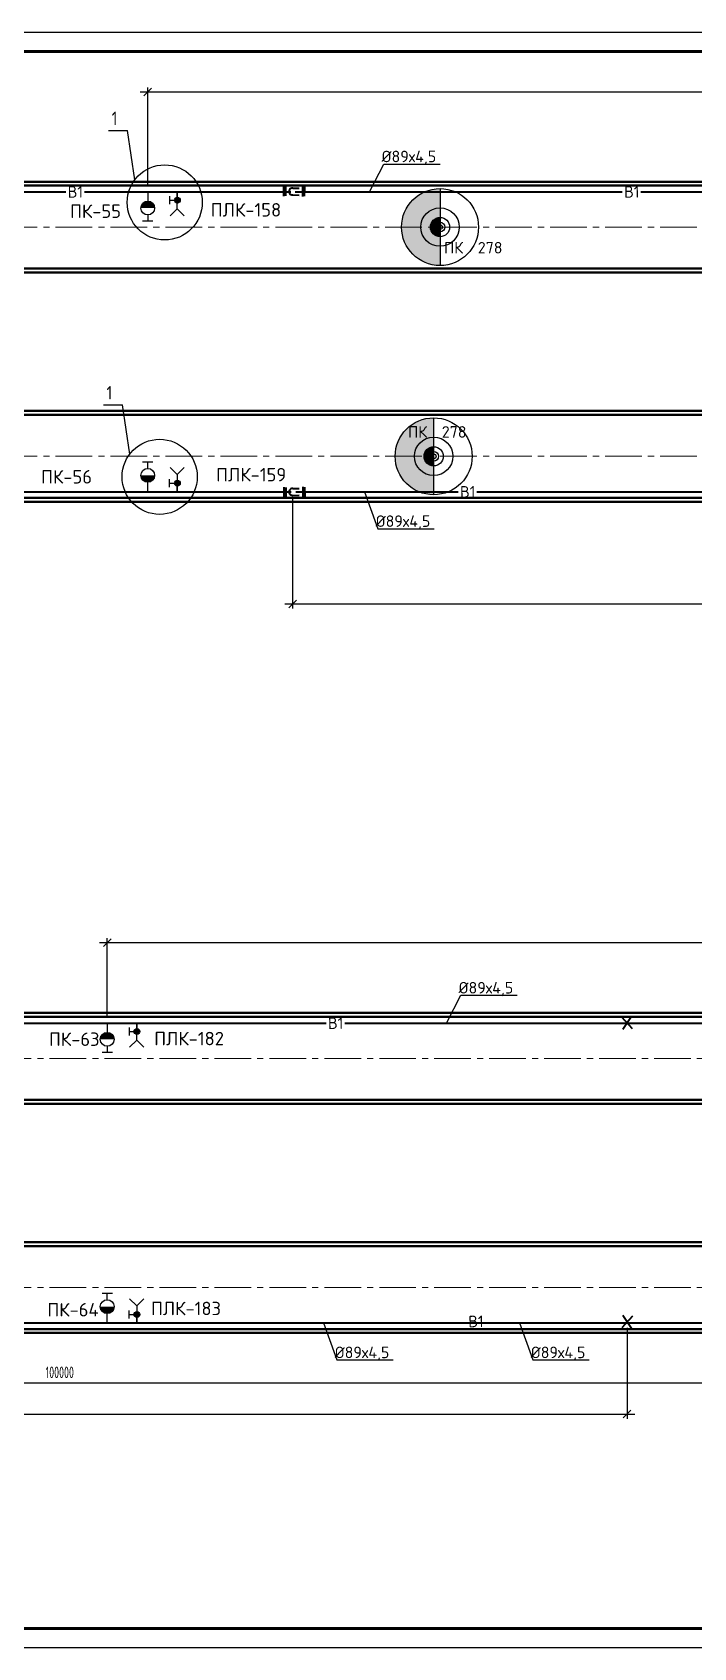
# Paper-space layout 'л2-л8' of a CAD drawing. Header units: millimetres. Extents: x 10032 to 18918, y -3051 to 627.
# Drawn here: x 10471.6 to 10643.6, y -3050.7 to -2630.7 of the extents above; entities that cross this region are included whole.
import ezdxf

# ---------------------------------------------------------------- set-up
doc = ezdxf.new("R2010")
doc.units = ezdxf.units.MM
doc.header["$LTSCALE"] = 0.5
doc.linetypes.add('CENTER2', pattern=[28.575, 19.05, -3.175, 3.175, -3.175])
for name, color, linetype in [('0 @ 1', 7, 'Continuous'), ('1_NADPIS', 7, 'Continuous'), ('FORMAT', 7, 'Continuous'), ('ВК_надписи', 7, 'Continuous'), ('ВК_сети', 4, 'Continuous'), ('ГТ_ПК', 2, 'Continuous'), ('ГТ_ПК @ 0.25', 2, 'Continuous'), ('ГТ_ПК @ 0.5', 2, 'Continuous'), ('ГТ_ПК @ 1', 2, 'Continuous'), ('ГТ_ПК @ 2', 2, 'Continuous'), ('ГТ_ПК @ 4', 2, 'Continuous')]:
    doc.layers.add(name, color=color, linetype=linetype)
for name, color, linetype, lineweight in [('1_PK500', 5, 'Continuous', 35), ('А_Конструкции', 4, 'Continuous', 50), ('АР_Оси', 242, 'CENTER2', 18)]:
    doc.layers.add(name, color=color, linetype=linetype, lineweight=lineweight)
doc.styles.add('RS-3-08', font='romans.shx', dxfattribs={"width": 0.8, "height": 3})
doc.styles.add('RS-30-06', font='romans.shx', dxfattribs={"width": 0.6, "height": 3})
doc.styles.add('Стандарт ММП', font='isocpeur.ttf')
doc.dimstyles.new('M200$0', dxfattribs={"dimscale": 0, "dimtxt": 3, "dimasz": 2, "dimexe": 1.2, "dimexo": 1.5, "dimgap": 1.2, "dimtad": 1, "dimdec": 0, "dimlfac": 200, "dimrnd": 1, "dimzin": 0, "dimdsep": 46, "dimtxsty": 'RS-30-06', "dimblk1": 'OBLIQUE', "dimblk2": 'OBLIQUE', "dimsah": 1, "dimcen": 2.5, "dimdle": 2, "dimclrt": 9, "dimadec": 0, "dimazin": 0, "dimtfac": 1, "dimtdec": 0, "dimtmove": 2, "dimatfit": 3, "dimldrblk": 'OBLIQUE', "dimfxl": 1.2, "dimtolj": 1, "dimtzin": 0, "dimarcsym": 0})

# ---------------------------------------------------------------- blocks, each defined once
blk = doc.blocks.new('*U441')
at = {"layer": 'FORMAT', "color": 7, "lineweight": 25}
blk.add_lwpolyline([(0, 0), (0, 420), (2080, 420), (2080, 0), (0, 0)], dxfattribs=at)
at = {"layer": 'FORMAT', "color": 7, "lineweight": 60}
blk.add_lwpolyline([(20, 5), (20, 415), (2075, 415), (2075, 5), (20, 5)], dxfattribs=at)
blk = doc.blocks.new('ПК')
at = {"layer": 'ГТ_ПК'}
blk.add_hatch(color=0, dxfattribs=at).paths.add_polyline_path([(0, -2.5, 0.414214), (2.5, 0, 0.414214), (0, 2.5)])
at = {"layer": 'ГТ_ПК', "color": 0}
blk.add_line((0, -2.5), (0, 2.5), dxfattribs=at)
blk.add_circle((0, 0), 2.5, dxfattribs=at)
blk = doc.blocks.new('*U642')
at = {"layer": 'ГТ_ПК @ 0.25', "extrusion": (9.32183e-09, 7.72587e-22, 1), "xscale": 0.250000000000006, "yscale": 0.2500000000000053, "zscale": 0.2500000000000053, "rotation": 180}
blk.add_blockref('ПК', (10577.65, -2681.31, 0), dxfattribs=at)
at = {"layer": 'ГТ_ПК @ 0.5', "extrusion": (9.32183e-09, 7.72587e-22, 1), "xscale": 0.5000000000000187, "yscale": 0.5000000000000173, "zscale": 0.5000000000000173, "rotation": 180}
blk.add_blockref('ПК', (10577.65, -2681.31, 0), dxfattribs=at)
at = {"layer": 'ГТ_ПК @ 1', "extrusion": (9.32183e-09, 7.72587e-22, 1), "rotation": 179.9999999999641}
blk.add_blockref('ПК', (10577.65, -2681.31, 0), dxfattribs=at)
at = {"layer": 'ГТ_ПК @ 2', "extrusion": (9.32183e-09, 7.72587e-22, 1), "xscale": 2.000000000000075, "yscale": 2.000000000000069, "zscale": 2.000000000000069, "rotation": 180}
blk.add_blockref('ПК', (10577.65, -2681.31, 0), dxfattribs=at)
at = {"layer": 'ГТ_ПК @ 4', "extrusion": (9.32183e-09, 7.72587e-22, 1), "xscale": 4.000000000000096, "yscale": 4.000000000000085, "zscale": 4.000000000000085, "rotation": 180}
blk.add_blockref('ПК', (10577.65, -2681.31, 0), dxfattribs=at)
blk = doc.blocks.new('*U645')
at = {"layer": 'ГТ_ПК @ 0.25', "extrusion": (9.32183e-09, 7.72587e-22, 1), "xscale": 0.250000000000006, "yscale": 0.2500000000000053, "zscale": 0.2500000000000053, "rotation": 180}
blk.add_blockref('ПК', (10575.99, -2740.91, 0), dxfattribs=at)
at = {"layer": 'ГТ_ПК @ 0.5', "extrusion": (9.32183e-09, 7.72587e-22, 1), "xscale": 0.5000000000000187, "yscale": 0.5000000000000173, "zscale": 0.5000000000000173, "rotation": 180}
blk.add_blockref('ПК', (10575.99, -2740.91, 0), dxfattribs=at)
at = {"layer": 'ГТ_ПК @ 1', "extrusion": (9.32183e-09, 7.72587e-22, 1), "rotation": 179.9999999999641}
blk.add_blockref('ПК', (10575.99, -2740.91, 0), dxfattribs=at)
at = {"layer": 'ГТ_ПК @ 2', "extrusion": (9.32183e-09, 7.72587e-22, 1), "xscale": 2.000000000000075, "yscale": 2.000000000000069, "zscale": 2.000000000000069, "rotation": 180}
blk.add_blockref('ПК', (10575.99, -2740.91, 0), dxfattribs=at)
at = {"layer": 'ГТ_ПК @ 4', "extrusion": (9.32183e-09, 7.72587e-22, 1), "xscale": 4.000000000000096, "yscale": 4.000000000000085, "zscale": 4.000000000000085, "rotation": 180}
blk.add_blockref('ПК', (10575.99, -2740.91, 0), dxfattribs=at)
blk = doc.blocks.new('_Oblique')
at = {"linetype": 'ByBlock', "lineweight": 30}
blk.add_line((-0.5, -0.5), (0.5, 0.5), dxfattribs=at)
blk = doc.blocks.new('*D148')
at = {"color": 0, "lineweight": -2}
for p, q in [((10501.65, -2670.62), (10501.65, -2644.98)), ((10951.65, -2670.62), (10951.65, -2644.98)), ((10499.65, -2646.18), (10953.65, -2646.18))]:
    blk.add_line(p, q, dxfattribs=at)
at = {"layer": 'Defpoints', "color": 0, "linetype": 'Continuous', "lineweight": 30}
for p in [(10951.65, -2646.18), (10501.65, -2672.12, 0), (10951.65, -2672.12, 0)]:
    blk.add_point(p, dxfattribs=at)
at = {"color": 0, "linetype": 'Continuous', "lineweight": -2, "xscale": 2, "yscale": 2, "zscale": 2, "rotation": 180}
blk.add_blockref('_Oblique', (10501.65, -2646.18), dxfattribs=at)
at = {"color": 0, "linetype": 'Continuous', "lineweight": -2, "xscale": 2, "yscale": 2, "zscale": 2}
blk.add_blockref('_Oblique', (10951.65, -2646.18), dxfattribs=at)
at = {"color": 9, "linetype": 'Continuous', "lineweight": 30, "insert": (10726.65, -2643.48), "char_height": 3, "attachment_point": 5, "style": 'RS-30-06'}
blk.add_mtext('\\A1;90000', dxfattribs=at)
blk = doc.blocks.new('*D150')
at = {"color": 0, "lineweight": -2}
for p, q in [((10539.3, -2751.66), (10539.3, -2780.48)), ((11039.3, -2751.66), (11039.3, -2780.48)), ((10537.3, -2779.28), (11041.3, -2779.28))]:
    blk.add_line(p, q, dxfattribs=at)
at = {"layer": 'Defpoints', "color": 0, "linetype": 'Continuous', "lineweight": 30}
for p in [(10539.3, -2750.16, 0), (11039.3, -2750.16, 0), (11039.3, -2779.28)]:
    blk.add_point(p, dxfattribs=at)
at = {"color": 0, "linetype": 'Continuous', "lineweight": -2, "xscale": 2, "yscale": 2, "zscale": 2, "rotation": 180}
blk.add_blockref('_Oblique', (10539.3, -2779.28), dxfattribs=at)
at = {"color": 0, "linetype": 'Continuous', "lineweight": -2, "xscale": 2, "yscale": 2, "zscale": 2}
blk.add_blockref('_Oblique', (11039.3, -2779.28), dxfattribs=at)
at = {"color": 9, "linetype": 'Continuous', "lineweight": 30, "insert": (10789.3, -2776.58), "char_height": 3, "attachment_point": 5, "style": 'RS-30-06'}
blk.add_mtext('\\A1;100000', dxfattribs=at)
blk = doc.blocks.new('*D152')
at = {"color": 0, "lineweight": -2}
for p, q in [((10489.13, -2867.35), (10943.13, -2867.35)), ((10491.13, -2886.75), (10491.13, -2866.15)), ((10941.13, -2886.75), (10941.13, -2866.15))]:
    blk.add_line(p, q, dxfattribs=at)
at = {"layer": 'Defpoints', "color": 0, "linetype": 'Continuous', "lineweight": 30}
for p in [(10941.13, -2867.35), (10491.13, -2888.25, 0), (10941.13, -2888.25, 0)]:
    blk.add_point(p, dxfattribs=at)
at = {"color": 0, "linetype": 'Continuous', "lineweight": -2, "xscale": 2, "yscale": 2, "zscale": 2, "rotation": 180}
blk.add_blockref('_Oblique', (10491.13, -2867.35), dxfattribs=at)
at = {"color": 0, "linetype": 'Continuous', "lineweight": -2, "xscale": 2, "yscale": 2, "zscale": 2}
blk.add_blockref('_Oblique', (10941.13, -2867.35), dxfattribs=at)
at = {"color": 9, "linetype": 'Continuous', "lineweight": 30, "insert": (10716.13, -2864.65), "char_height": 3, "attachment_point": 5, "style": 'RS-30-06'}
blk.add_mtext('\\A1;90000', dxfattribs=at)
blk = doc.blocks.new('*D154')
at = {"color": 0, "lineweight": -2}
for p, q in [((10126.28, -2967.73), (10126.28, -2991.14)), ((10626.28, -2967.51), (10626.28, -2991.14)), ((10124.28, -2989.94), (10628.28, -2989.94))]:
    blk.add_line(p, q, dxfattribs=at)
at = {"layer": 'Defpoints', "color": 0, "linetype": 'Continuous', "lineweight": 30}
for p in [(10126.28, -2966.23, 0), (10626.28, -2966.01, 0), (10626.28, -2989.94)]:
    blk.add_point(p, dxfattribs=at)
at = {"color": 0, "linetype": 'Continuous', "lineweight": -2, "xscale": 2, "yscale": 2, "zscale": 2, "rotation": 180}
blk.add_blockref('_Oblique', (10126.28, -2989.94), dxfattribs=at)
at = {"color": 0, "linetype": 'Continuous', "lineweight": -2, "xscale": 2, "yscale": 2, "zscale": 2}
blk.add_blockref('_Oblique', (10626.28, -2989.94), dxfattribs=at)
at = {"color": 9, "linetype": 'Continuous', "lineweight": 30, "insert": (10376.28, -2987.24), "char_height": 3, "attachment_point": 5, "style": 'RS-30-06'}
blk.add_mtext('\\A1;100000', dxfattribs=at)
blk = doc.blocks.new('*D155')
at = {"color": 0, "lineweight": -2}
for p, q in [((10228.78, -2967.59), (10228.78, -2982.98)), ((10728.78, -2967.55), (10728.78, -2982.98)), ((10226.78, -2981.78), (10730.78, -2981.78))]:
    blk.add_line(p, q, dxfattribs=at)
at = {"layer": 'Defpoints', "color": 0, "linetype": 'Continuous', "lineweight": 30}
for p in [(10228.78, -2966.09, 0), (10728.78, -2966.05, 0), (10728.78, -2981.78)]:
    blk.add_point(p, dxfattribs=at)
at = {"color": 0, "linetype": 'Continuous', "lineweight": -2, "xscale": 2, "yscale": 2, "zscale": 2, "rotation": 180}
blk.add_blockref('_Oblique', (10228.78, -2981.78), dxfattribs=at)
at = {"color": 0, "linetype": 'Continuous', "lineweight": -2, "xscale": 2, "yscale": 2, "zscale": 2}
blk.add_blockref('_Oblique', (10728.78, -2981.78), dxfattribs=at)
at = {"color": 9, "linetype": 'Continuous', "lineweight": 30, "insert": (10478.78, -2979.08), "char_height": 3, "attachment_point": 5, "style": 'RS-30-06'}
blk.add_mtext('\\A1;100000', dxfattribs=at)

psp = doc.layouts.new('л2-л8')

# ---------------------------------------------------------------- hatches: boundary and pattern name
at = {"layer": 'ВК_сети', "ltscale": 0.5}
h = psp.add_hatch(color=1, dxfattribs=at)
h.paths.add_polyline_path([(10499.8505, -2676.3589), (10503.4505, -2676.3589, 0.09159777), (10503.3317, -2675.7158), (10499.9693, -2675.7158, 0.09159777)])
h.paths.add_polyline_path([(10499.9693, -2675.7158), (10503.3317, -2675.7158, 0.68812614)])
h = psp.add_hatch(color=1, dxfattribs=at)
h.paths.add_polyline_path([(10499.8505, -2676.3589), (10503.4505, -2676.3589, 0.09159777), (10503.3317, -2675.7158), (10499.9693, -2675.7158, 0.09159777)])
h.paths.add_polyline_path([(10499.9693, -2675.7158), (10503.3317, -2675.7158, 0.68812614)])
h = psp.add_hatch(color=5, dxfattribs=at)
h.paths.add_polyline_path([(10510.1121, -2674.3, 0.41421356), (10509.3621, -2673.55), (10509.3621, -2674.3)])
h.paths.add_polyline_path([(10510.1121, -2674.3), (10509.3621, -2674.3), (10509.3621, -2675.05, 0.41421356)])
h.paths.add_polyline_path([(10509.3621, -2674.3), (10509.3621, -2673.55, 0.58408052), (10508.7203, -2674.688)])
h.paths.add_polyline_path([(10509.3621, -2675.05), (10509.3621, -2674.3), (10508.7203, -2674.688, 0.26256208)])
h = psp.add_hatch(color=1, dxfattribs=at)
h.paths.add_polyline_path([(10499.8505, -2745.8643), (10503.4505, -2745.8643, -0.09159777), (10503.3317, -2746.5074), (10499.9693, -2746.5074, -0.09159777)])
h.paths.add_polyline_path([(10499.9693, -2746.5074), (10503.3317, -2746.5074, -0.68812614)])
h = psp.add_hatch(color=1, dxfattribs=at)
h.paths.add_polyline_path([(10499.8505, -2745.8643), (10503.4505, -2745.8643, -0.09159777), (10503.3317, -2746.5074), (10499.9693, -2746.5074, -0.09159777)])
h.paths.add_polyline_path([(10499.9693, -2746.5074), (10503.3317, -2746.5074, -0.68812614)])
h = psp.add_hatch(color=5, dxfattribs=at)
h.paths.add_polyline_path([(10510.1121, -2747.9232, -0.41421356), (10509.3621, -2748.6732), (10509.3621, -2747.9232)])
h.paths.add_polyline_path([(10510.1121, -2747.9232), (10509.3621, -2747.9232), (10509.3621, -2747.1732, -0.41421356)])
h.paths.add_polyline_path([(10509.3621, -2747.9232), (10509.3621, -2748.6732, -0.58408052), (10508.7203, -2747.5352)])
h.paths.add_polyline_path([(10509.3621, -2747.1732), (10509.3621, -2747.9232), (10508.7203, -2747.5352, -0.26256208)])
h = psp.add_hatch(color=1, dxfattribs=at)
h.paths.add_polyline_path([(10489.3305, -2892.4894), (10492.9305, -2892.4894, 0.09159777), (10492.8117, -2891.8462), (10489.4493, -2891.8462, 0.09159777)])
h.paths.add_polyline_path([(10489.4493, -2891.8462), (10492.8117, -2891.8462, 0.68812614)])
h = psp.add_hatch(color=1, dxfattribs=at)
h.paths.add_polyline_path([(10489.3305, -2892.4894), (10492.9305, -2892.4894, 0.09159777), (10492.8117, -2891.8462), (10489.4493, -2891.8462, 0.09159777)])
h.paths.add_polyline_path([(10489.4493, -2891.8462), (10492.8117, -2891.8462, 0.68812614)])
h = psp.add_hatch(color=5, dxfattribs=at)
h.paths.add_polyline_path([(10499.5921, -2890.4304, 0.41421356), (10498.8421, -2889.6804), (10498.8421, -2890.4304)])
h.paths.add_polyline_path([(10499.5921, -2890.4304), (10498.8421, -2890.4304), (10498.8421, -2891.1804, 0.41421356)])
h.paths.add_polyline_path([(10498.8421, -2890.4304), (10498.8421, -2889.6804, 0.58408052), (10498.2003, -2890.8184)])
h.paths.add_polyline_path([(10498.8421, -2891.1804), (10498.8421, -2890.4304), (10498.2003, -2890.8184, 0.26256208)])
h = psp.add_hatch(color=1, dxfattribs=at)
h.paths.add_polyline_path([(10489.3305, -2961.9947), (10492.9305, -2961.9947, -0.09159777), (10492.8117, -2962.6379), (10489.4493, -2962.6379, -0.09159777)])
h.paths.add_polyline_path([(10489.4493, -2962.6379), (10492.8117, -2962.6379, -0.68812614)])
h = psp.add_hatch(color=1, dxfattribs=at)
h.paths.add_polyline_path([(10489.3305, -2961.9947), (10492.9305, -2961.9947, -0.09159777), (10492.8117, -2962.6379), (10489.4493, -2962.6379, -0.09159777)])
h.paths.add_polyline_path([(10489.4493, -2962.6379), (10492.8117, -2962.6379, -0.68812614)])
h = psp.add_hatch(color=5, dxfattribs=at)
h.paths.add_polyline_path([(10499.5921, -2964.0537, -0.41421356), (10498.8421, -2964.8037), (10498.8421, -2964.0537)])
h.paths.add_polyline_path([(10499.5921, -2964.0537), (10498.8421, -2964.0537), (10498.8421, -2963.3037, -0.41421356)])
h.paths.add_polyline_path([(10498.8421, -2964.0537), (10498.8421, -2964.8037, -0.58408052), (10498.2003, -2963.6657)])
h.paths.add_polyline_path([(10498.8421, -2963.3037), (10498.8421, -2964.0537), (10498.2003, -2963.6657, -0.26256208)])

# ---------------------------------------------------------------- linework, layer by layer
at = {"layer": '1_NADPIS', "color": 1, "linetype": 'Continuous'}
for p, q in [((10491.4696, -2656.1785, 0), (10496.4097, -2656.1785, 0)), ((10498.296, -2668.9969, 0), (10496.4097, -2656.1785, 0)), ((10490.1475, -2727.5209, 0), (10495.0876, -2727.5209, 0)), ((10496.9738, -2740.3392, 0), (10495.0876, -2727.5209, 0))]:
    psp.add_line(p, q, dxfattribs=at)
at = {"layer": 'А_Конструкции'}
for p, q in [((10077.6505, -2669.5116), (11406.7262, -2669.5116)), ((10077.6505, -2670.5116), (11406.7262, -2670.5116)), ((10077.6505, -2692.1116), (11406.7262, -2692.1116)), ((10077.6505, -2693.1116), (11406.7262, -2693.1116)), ((10077.6505, -2729.1116), (11406.7262, -2729.1116)), ((10077.6505, -2730.1116), (11406.7262, -2730.1116)), ((10077.6505, -2751.7116), (11406.7262, -2751.7116)), ((10077.6505, -2752.7116), (11406.7262, -2752.7116)), ((10077.6505, -2885.642), (10977.9169, -2885.642)), ((10077.6505, -2886.642), (10977.9169, -2886.642)), ((10077.6505, -2908.242), (10977.9169, -2908.242)), ((10077.6505, -2909.242), (10977.9169, -2909.242)), ((10077.6505, -2945.242), (10977.9169, -2945.242)), ((10077.6505, -2946.242), (10977.9169, -2946.242)), ((10077.6505, -2967.842), (10977.9169, -2967.842)), ((10077.6505, -2968.842), (10977.9169, -2968.842))]:
    psp.add_line(p, q, dxfattribs=at)
at = {"layer": 'АР_Оси', "color": 7}
for p, q in [((10077.6505, -2681.3116), (11405.1697, -2681.3116)), ((10077.6505, -2740.9116), (11405.1697, -2740.9116)), ((10076.0952, -2897.4421), (10976.3604, -2897.4421)), ((10076.0952, -2957.0421), (10976.3604, -2957.0421))]:
    psp.add_line(p, q, dxfattribs=at)
at = {"layer": 'ВК_надписи'}
for p, q in [((10559.3424, -2672.12, 0), (10563.0021, -2664.9223, 0)), ((10563.0021, -2664.9223, 0), (10577.6416, -2664.9223, 0)), ((10558.0179, -2750.1031, 0), (10561.4702, -2759.7343, 0)), ((10561.4702, -2759.7343, 0), (10576.1096, -2759.7343, 0)), ((10579.3689, -2888.2505, 0), (10583.0286, -2881.0528, 0)), ((10583.0286, -2881.0528, 0), (10597.6681, -2881.0528, 0)), ((10547.3669, -2966.2337, 0), (10550.8191, -2975.8648, 0)), ((10598.3336, -2966.2337, 0), (10601.7859, -2975.8648, 0)), ((10550.8191, -2975.8648, 0), (10565.4586, -2975.8648, 0)), ((10601.7859, -2975.8648, 0), (10616.4254, -2975.8648, 0))]:
    psp.add_line(p, q, dxfattribs=at)
at = {"layer": 'ВК_надписи', "color": 1, "lineweight": 30, "ltscale": 0.5}
for centre in [(10506.0768, -2674.8957, 0), (10504.7547, -2746.238, 0)]:
    psp.add_circle(centre, 9.7641, dxfattribs=at)
at = {"layer": 'ВК_сети', "color": 5, "lineweight": 40, "ltscale": 0.5}
for p, q in [((10537.0368, -2673.2775, 0), (10537.0673, -2670.795, 0)), ((10537.5332, -2673.2174, 0), (10537.5637, -2670.7349, 0)), ((10539.3783, -2671.1672, 0), (10541.0492, -2671.1876, 0)), ((10541.9364, -2673.3375, 0), (10541.9669, -2670.855, 0)), ((10542.4328, -2673.2775, 0), (10542.4632, -2670.795, 0)), ((10539.3563, -2672.962, 0), (10541.0272, -2672.9825, 0)), ((10537.0368, -2748.9457, 0), (10537.0673, -2751.4282, 0)), ((10537.5332, -2749.0057, 0), (10537.5637, -2751.4882, 0)), ((10539.3563, -2749.2611, 0), (10541.0272, -2749.2406, 0)), ((10541.9364, -2748.8856, 0), (10541.9669, -2751.3681, 0)), ((10542.4328, -2748.9457, 0), (10542.4632, -2751.4282, 0)), ((10539.3783, -2751.056, 0), (10541.0492, -2751.0355, 0)), ((10627.6586, -2889.7463, 0), (10624.9024, -2886.7547, 0)), ((10627.4141, -2886.5619, 0), (10625.1469, -2889.9391, 0)), ((10627.6586, -2964.5114, 0), (10624.9024, -2967.5029, 0)), ((10627.4141, -2967.6958, 0), (10625.1469, -2964.3185, 0))]:
    psp.add_line(p, q, dxfattribs=at)
at = {"layer": 'ВК_сети', "color": 1, "lineweight": 30, "ltscale": 0.5}
for p, q in [((10501.6505, -2675.0815, -0.0001), (10501.1331, -2675.0853, -0.0001)), ((10501.6505, -2675.0815, -0.0001), (10501.1331, -2675.0853, -0.0001)), ((10501.6475, -2674.6795, -0.0001), (10501.6505, -2675.0815, -0.0001)), ((10501.6475, -2674.6795, -0.0001), (10501.6505, -2675.0815, -0.0001)), ((10501.6505, -2675.0815, -0.0001), (10502.1679, -2675.0776, -0.0001)), ((10501.6505, -2675.0815, -0.0001), (10502.1679, -2675.0776, -0.0001)), ((10501.6505, -2747.1417, -0.0001), (10501.1331, -2747.1379, -0.0001)), ((10501.6505, -2747.1417, -0.0001), (10501.1331, -2747.1379, -0.0001)), ((10501.6475, -2747.5437, -0.0001), (10501.6505, -2747.1417, -0.0001)), ((10501.6475, -2747.5437, -0.0001), (10501.6505, -2747.1417, -0.0001)), ((10501.6505, -2747.1417, -0.0001), (10502.1679, -2747.1455, -0.0001)), ((10501.6505, -2747.1417, -0.0001), (10502.1679, -2747.1455, -0.0001)), ((10491.1305, -2891.2119, -0.0001), (10490.6131, -2891.2157, -0.0001)), ((10491.1305, -2891.2119, -0.0001), (10490.6131, -2891.2157, -0.0001)), ((10491.1275, -2890.8099, -0.0001), (10491.1305, -2891.2119, -0.0001)), ((10491.1275, -2890.8099, -0.0001), (10491.1305, -2891.2119, -0.0001)), ((10491.1305, -2891.2119, -0.0001), (10491.6479, -2891.2081, -0.0001)), ((10491.1305, -2891.2119, -0.0001), (10491.6479, -2891.2081, -0.0001)), ((10491.1305, -2963.2722, -0.0001), (10490.6131, -2963.2684, -0.0001)), ((10491.1305, -2963.2722, -0.0001), (10490.6131, -2963.2684, -0.0001)), ((10491.1275, -2963.6742, -0.0001), (10491.1305, -2963.2722, -0.0001)), ((10491.1275, -2963.6742, -0.0001), (10491.1305, -2963.2722, -0.0001)), ((10491.1305, -2963.2722, -0.0001), (10491.6479, -2963.276, -0.0001)), ((10491.1305, -2963.2722, -0.0001), (10491.6479, -2963.276, -0.0001))]:
    psp.add_line(p, q, dxfattribs=at)
at = {"layer": 'ВК_сети', "color": 1, "ltscale": 0.5}
for p, q in [((10501.6505, -2672.12, 0), (10501.6505, -2674.5589, 0)), ((10501.6505, -2672.12, 0), (10501.6505, -2674.5589, 0)), ((10501.6505, -2678.1589, 0), (10501.6505, -2679.8118, 0)), ((10501.6505, -2678.1589, 0), (10501.6505, -2679.8118, 0)), ((10502.9924, -2679.8118, 0), (10500.3086, -2679.8118, 0)), ((10502.9924, -2679.8118, 0), (10500.3086, -2679.8118, 0)), ((10502.9924, -2742.4113, 0), (10500.3086, -2742.4113, 0)), ((10502.9924, -2742.4113, 0), (10500.3086, -2742.4113, 0)), ((10501.6505, -2744.0643, 0), (10501.6505, -2742.4113, 0)), ((10501.6505, -2744.0643, 0), (10501.6505, -2742.4113, 0)), ((10501.6505, -2750.1031, 0), (10501.6505, -2747.6643, 0)), ((10501.6505, -2750.1031, 0), (10501.6505, -2747.6643, 0)), ((10491.1305, -2888.2505, 0), (10491.1305, -2890.6894, 0)), ((10491.1305, -2888.2505, 0), (10491.1305, -2890.6894, 0)), ((10492.4724, -2895.9423, 0), (10489.7886, -2895.9423, 0)), ((10492.4724, -2895.9423, 0), (10489.7886, -2895.9423, 0)), ((10491.1305, -2894.2894, 0), (10491.1305, -2895.9423, 0)), ((10491.1305, -2894.2894, 0), (10491.1305, -2895.9423, 0)), ((10492.4724, -2958.5418, 0), (10489.7886, -2958.5418, 0)), ((10492.4724, -2958.5418, 0), (10489.7886, -2958.5418, 0)), ((10491.1305, -2960.1947, 0), (10491.1305, -2958.5418, 0)), ((10491.1305, -2960.1947, 0), (10491.1305, -2958.5418, 0)), ((10491.1305, -2966.2336, 0), (10491.1305, -2963.7947, 0)), ((10491.1305, -2966.2336, 0), (10491.1305, -2963.7947, 0))]:
    psp.add_line(p, q, dxfattribs=at)
at = {"layer": 'ВК_сети', "color": 5, "ltscale": 0.5}
for p, q in [((10507.3325, -2673.2683, 0), (10507.3325, -2675.3301)), ((10507.3325, -2674.2992, 0), (10509.3621, -2674.2992, 0)), ((10509.3005, -2676.5588, 0), (10509.3005, -2672.12)), ((10509.3005, -2676.5588), (10507.4763, -2678.3829)), ((10509.3005, -2676.5588), (10511.1247, -2678.3829)), ((10509.3005, -2745.6644), (10507.4763, -2743.8402)), ((10509.3005, -2745.6644), (10511.1247, -2743.8402)), ((10509.3005, -2745.6644, 0), (10509.3005, -2750.1031)), ((10507.3325, -2748.9548, 0), (10507.3325, -2746.893)), ((10507.3325, -2747.9239, 0), (10509.3621, -2747.9239, 0)), ((10496.8125, -2889.3988, 0), (10496.8125, -2891.4606, 0)), ((10498.7805, -2892.6892, 0), (10498.7805, -2888.2505, 0)), ((10496.8125, -2890.4297, 0), (10498.8421, -2890.4297, 0)), ((10498.7805, -2892.6892, 0), (10496.9563, -2894.5134, 0)), ((10498.7805, -2892.6892, 0), (10500.6047, -2894.5134, 0)), ((10498.7805, -2961.7949, 0), (10496.9563, -2959.9707, 0)), ((10498.7805, -2961.7949, 0), (10500.6047, -2959.9707, 0)), ((10496.8125, -2965.0853, 0), (10496.8125, -2963.0235, 0)), ((10496.8125, -2964.0544, 0), (10498.8421, -2964.0544, 0)), ((10498.7805, -2961.7949, 0), (10498.7805, -2966.2336, 0))]:
    psp.add_line(p, q, dxfattribs=at)
at = {"layer": 'ВК_сети', "color": 1, "lineweight": 30, "ltscale": 0.5, "extrusion": (-3.27269e-07, 1.1423e-06, 1)}
for p, q in [((10509.3005, -2672.12), (10509.3005, -2675.0749, 0)), ((10498.7805, -2888.2505, 0), (10498.7805, -2891.2054, 0))]:
    psp.add_line(p, q, dxfattribs=at)
at = {"layer": 'ВК_сети', "color": 1, "lineweight": 30, "ltscale": 0.5, "extrusion": (-3.27269e-07, -1.1423e-06, 1)}
for p, q in [((10509.3005, -2750.1031), (10509.3005, -2747.1482, 0)), ((10498.7805, -2966.2336, 0), (10498.7805, -2963.2787, 0))]:
    psp.add_line(p, q, dxfattribs=at)
at = {"layer": 'ВК_сети', "color": 2, "lineweight": 40, "ltscale": 0.5, "elevation": 0}
for points in [[(10272.1089, -2672.12), (10480.3783, -2672.12)], [(10485.1785, -2672.12), (10538.8585, -2672.12)], [(10539.9531, -2672.12), (10625.0409, -2672.12)], [(10629.8411, -2672.12), (10748.4236, -2672.12)], [(10435.507, -2750.1031), (10538.9534, -2750.1031)], [(10540.1578, -2750.1031), (10582.3772, -2750.1031)], [(10587.1774, -2750.1031), (10697.7523, -2750.1031)], [(10434.0205, -2888.2505), (10548.0558, -2888.2505)], [(10552.856, -2888.2505), (10596.2104, -2888.2505)], [(10596.2104, -2888.2505), (10684.1875, -2888.2505)], [(10077.6505, -2966.2337), (11475.7834, -2966.2337)], [(10589.3332, -2966.2337), (10596.2104, -2966.2337)]]:
    psp.add_lwpolyline(points, dxfattribs=at)
at = {"layer": 'ВК_сети', "color": 1, "ltscale": 0.5}
for centre in [(10501.6505, -2676.3589, 0), (10501.6505, -2676.3589, 0), (10501.6505, -2745.8643, 0), (10501.6505, -2745.8643, 0), (10491.1305, -2892.4894, 0), (10491.1305, -2892.4894, 0), (10491.1305, -2961.9947, 0), (10491.1305, -2961.9947, 0)]:
    psp.add_circle(centre, 1.8, dxfattribs=at)
at = {"layer": 'ВК_сети', "color": 5, "ltscale": 0.5}
for centre in [(10509.3621, -2674.3, 0), (10509.3621, -2747.9232, 0), (10498.8421, -2890.4304, 0), (10498.8421, -2964.0537, 0)]:
    psp.add_circle(centre, 0.75, dxfattribs=at)
at = {"layer": 'ВК_сети', "color": 5, "lineweight": 40, "ltscale": 0.5}
for centre, start, end in [((10539.3005, -2672.0638, 0), 85.038167, 273.557419), ((10539.3005, -2750.1594, 0), 86.442581, 274.961833)]:
    psp.add_arc(centre, 0.9, start, end, dxfattribs=at)

# ---------------------------------------------------------------- block references
at = {"layer": '0 @ 1', "ltscale": 0.5}
psp.add_blockref('*U441', (10041.7584, -3050.668), dxfattribs=at)
at = {"layer": 'ГТ_ПК', "color": 6, "linetype": 'Continuous', "lineweight": 120}
for name in ['*U642', '*U645']:
    psp.add_blockref(name, (0, 0), dxfattribs=at)

# ---------------------------------------------------------------- texts
at = {"layer": '1_NADPIS', "color": 1, "linetype": 'Continuous', "style": 'RS-3-08', "width": 0.8}
for p in [(10492.2791, -2654.7893, 0), (10490.957, -2726.1316, 0)]:
    psp.add_text('1', height=3.5, dxfattribs=at).set_placement(p)
at = {"layer": '1_NADPIS', "linetype": 'Continuous', "style": 'Стандарт ММП'}
for s, p in [('ПЛК-158', (10518.0519, -2678.5792, 0)), ('ПЛК-159', (10519.4301, -2747.4303, 0)), ('ПЛК-182', (10503.326, -2894.0485, 0)), ('ПЛК-183', (10502.4948, -2964.2187, 0))]:
    psp.add_text(s, height=3.5, rotation=360, dxfattribs=at).set_placement(p)
at = {"layer": '1_NADPIS', "color": 1, "linetype": 'Continuous', "style": 'Стандарт ММП'}
for s, p in [('ПК-55', (10481.4453, -2678.9368, 0)), ('ПК-56', (10473.9208, -2747.9894)), ('ПК-63', (10475.9682, -2894.2133)), ('ПК-64', (10475.5476, -2964.5535))]:
    psp.add_text(s, height=3.5, rotation=360, dxfattribs=at).set_placement(p)
at = {"layer": '1_PK500', "style": 'Стандарт ММП'}
for p in [(10480.8437, -2673.683), (10625.5063, -2673.683), (10582.8426, -2751.6661), (10548.5212, -2889.8135), (10584.9983, -2967.3593)]:
    psp.add_text('В1', height=3, rotation=0.560426, dxfattribs=at).set_placement(p)
at = {"layer": 'ВК_надписи', "lineweight": 30, "ltscale": 0.5, "style": 'Стандарт ММП'}
for p in [(10562.4412, -2664.4511, 0), (10560.9093, -2759.2631, 0), (10582.4677, -2880.5816, 0), (10550.2583, -2975.3936, 0), (10601.225, -2975.3936, 0)]:
    psp.add_text('%%C89х4,5', height=3, dxfattribs=at).set_placement(p)
at = {"layer": 'ВК_надписи', "char_height": 3, "attachment_point": 8, "style": 'Стандарт ММП'}
for insert in [(10586.2833, -2688.1857), (10576.928, -2736.0774)]:
    psp.add_mtext('ПК  278', dxfattribs=dict(at, insert=insert))

# ---------------------------------------------------------------- dimensions: what is measured, and where the dimension line sits
at = {"color": 7, "linetype": 'Continuous', "lineweight": 30}
for base, p1, p2, picture, middle in [((10951.6505, -2646.1834), (10501.6505, -2672.12, 0), (10951.6505, -2672.12, 0), '*D148', (10726.6505, -2643.4834)), ((11039.3005, -2779.2794), (10539.3005, -2750.1594, 0), (11039.3005, -2750.1594, 0), '*D150', (10789.3005, -2776.5794)), ((10941.1305, -2867.3531), (10491.1305, -2888.2505, 0), (10941.1305, -2888.2505, 0), '*D152', (10716.1305, -2864.6531)), ((10626.2805, -2989.9436), (10126.2805, -2966.2336, 0), (10626.2805, -2966.0071, 0), '*D154', (10376.2805, -2987.2436)), ((10728.7805, -2981.7846), (10228.7805, -2966.0925, 0), (10728.7805, -2966.046, 0), '*D155', (10478.7805, -2979.0846))]:
    dim = psp.add_linear_dim(base=base, p1=p1, p2=p2, dimstyle='M200$0', override={"dimscale": 1, "dimarcsym": 1}, dxfattribs=at)
    dim.commit()
    dim.dimension.update_dxf_attribs({"geometry": picture, "text_midpoint": middle})

doc.saveas('drawing.dxf')
